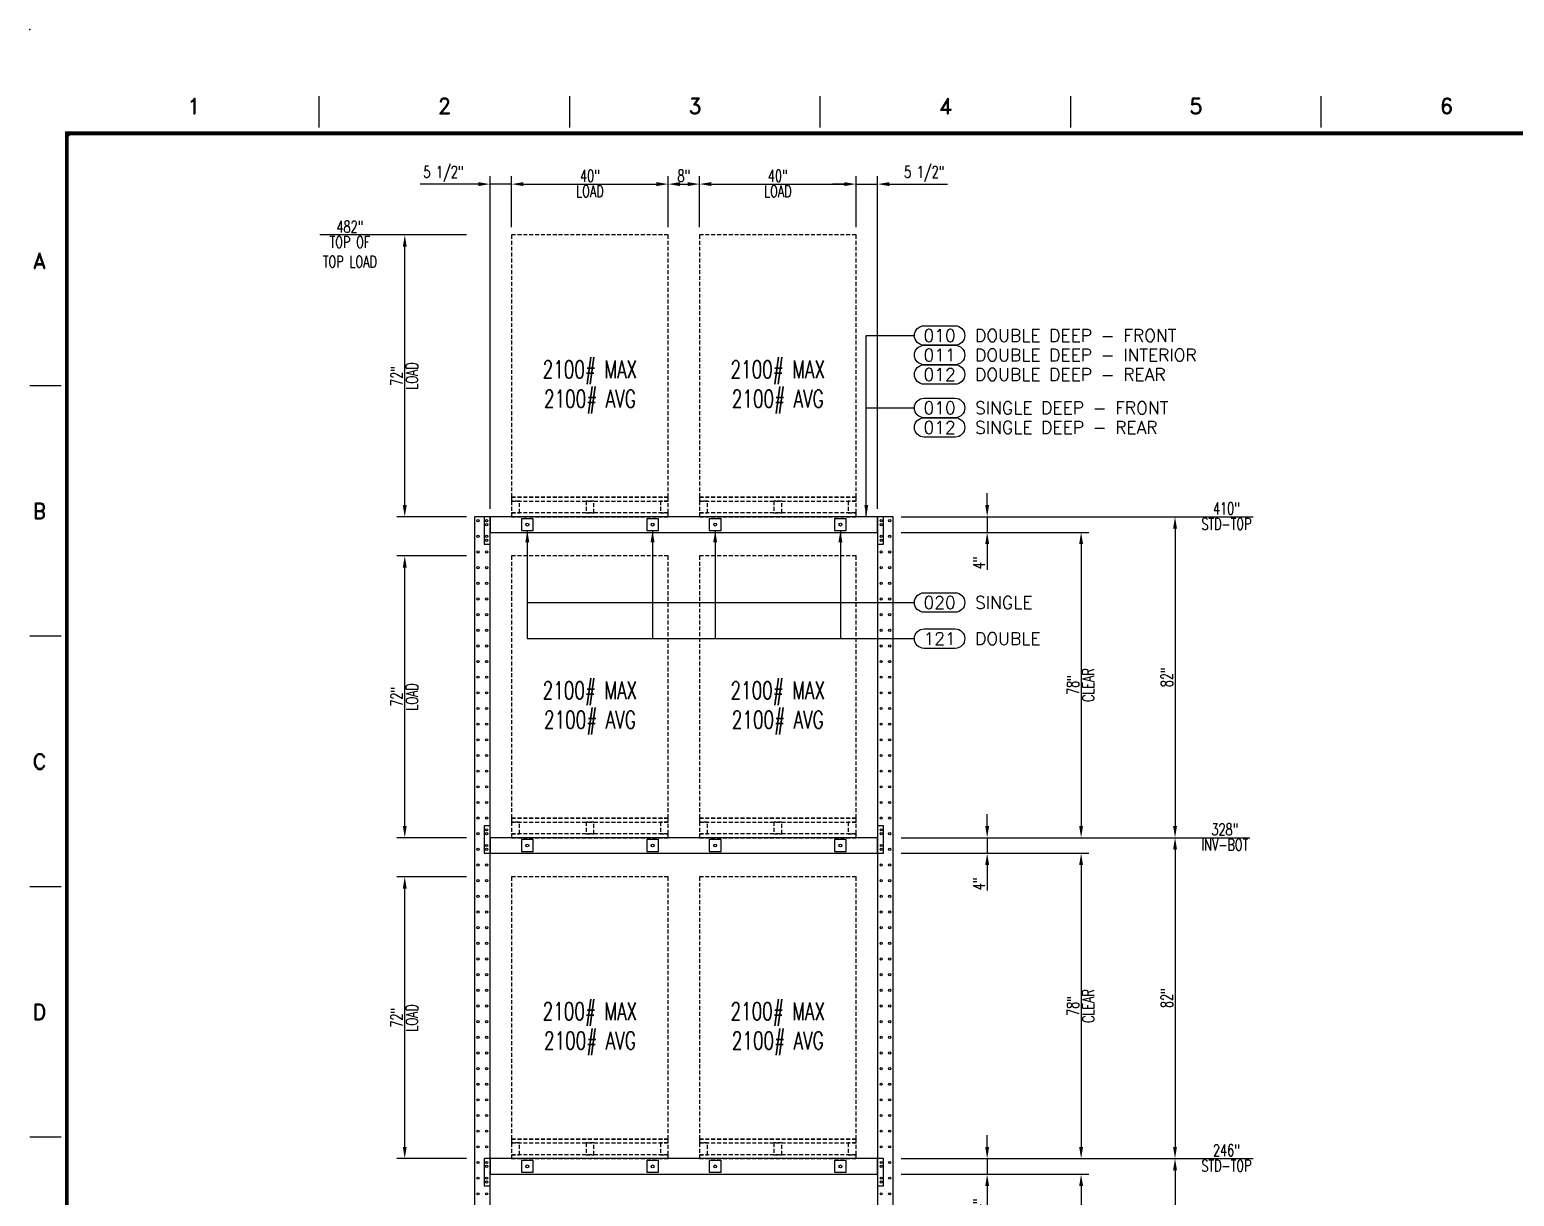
# Model space of a CAD drawing. Extents: x -74 to 970, y -160 to 534.
# Drawn here: x -73.6 to 305.7, y 236.4 to 534.5 of the extents above; entities that cross this region are included whole.
import ezdxf
from ezdxf.enums import TextEntityAlignment as Align

# ---------------------------------------------------------------- set-up
doc = ezdxf.new("R2010")
doc.units = 0
doc.header["$LTSCALE"] = 8
doc.header["$MEASUREMENT"] = 0
doc.linetypes.add('HIDDEN2', pattern=[0.1875, 0.125, -0.0625])
doc.layers.get('DEFPOINTS').update_dxf_attribs({"linetype": 'CONTINUOUS'})
for name, color, linetype in [('BORD', 15, 'CONTINUOUS'), ('FDIM', 2, 'CONTINUOUS'), ('RACKDIM', 7, 'CONTINUOUS'), ('RACKLOAD', 254, 'HIDDEN2'), ('RACKPALLET', 254, 'HIDDEN2'), ('RACKSHELF', 20, 'CONTINUOUS'), ('RACKUPRIGHT', 180, 'CONTINUOUS'), ('TEXTL', 3, 'CONTINUOUS')]:
    doc.layers.add(name, color=color, linetype=linetype)
doc.styles.add('2thirds', font='romans.shx', dxfattribs={"width": 0.7})
doc.styles.add('DCMARCH', font='stylu.ttf', dxfattribs={"width": 0.75, "oblique": 15})
doc.styles.add('ROMAND', font='ROMAND')
doc.styles.add('SIMPLEX', font='SIMPLEX')
doc.dimstyles.new('2tfrac16', dxfattribs={"dimscale": 32, "dimtxt": 0.0938, "dimasz": 0.0938, "dimexe": 0.0625, "dimexo": 0.0625, "dimgap": 0.01, "dimtad": 1, "dimdec": 4, "dimzin": 1, "dimdsep": 46, "dimlunit": 5, "dimtxsty": '2thirds', "dimcen": 0.09, "dimclrd": 256, "dimclre": 256, "dimclrt": 256, "dimadec": 0, "dimazin": 0, "dimtfac": 0.75, "dimtdec": 4, "dimtmove": 0, "dimatfit": 0, "dimfxl": 1, "dimfrac": 2, "dimtolj": 1, "dimtzin": 0, "dimarcsym": 0})
doc.dimstyles.new('2tfrac32', dxfattribs={"dimscale": 32, "dimtxt": 0.0938, "dimasz": 0.0938, "dimexe": 0.0625, "dimexo": 0.0625, "dimgap": 0.01, "dimtad": 1, "dimdec": 5, "dimzin": 1, "dimdsep": 46, "dimlunit": 5, "dimtxsty": '2thirds', "dimcen": 0.09, "dimclrd": 256, "dimclre": 256, "dimclrt": 256, "dimadec": 0, "dimazin": 0, "dimtfac": 0.75, "dimtdec": 4, "dimtmove": 0, "dimatfit": 0, "dimfxl": 1, "dimfrac": 2, "dimtolj": 1, "dimtzin": 0, "dimarcsym": 0})

# ---------------------------------------------------------------- blocks, each defined once
blk = doc.blocks.new('*D18')
at = {"layer": 'DEFPOINTS', "color": 0}
for p in [(147.01, 246), (147.01, 242), (171.01, 242)]:
    blk.add_point(p, dxfattribs=at)
at = {"layer": 'RACKDIM', "lineweight": -2}
for p, q in [((171.01, 249), (171.01, 252)), ((149.01, 246), (173.01, 246)), ((171.01, 246), (171.01, 242)), ((149.01, 242), (173.01, 242)), ((171.01, 239), (171.01, 232.46))]:
    blk.add_line(p, q, dxfattribs=at)
at = {"layer": 'RACKDIM'}
for points in [[(170.51, 249), (171.51, 249), (171.01, 246)], [(170.51, 239), (171.51, 239), (171.01, 242)]]:
    blk.add_solid(points, dxfattribs=at)
at = {"layer": 'RACKDIM', "insert": (168.91, 234.23), "char_height": 3.002, "attachment_point": 5, "rotation": 89.9998, "style": '2thirds'}
blk.add_mtext('\\A1;4"', dxfattribs=at)
blk = doc.blocks.new('*D19')
at = {"layer": 'DEFPOINTS', "color": 0}
for p in [(147.01, 242), (147.01, 164), (195.01, 164)]:
    blk.add_point(p, dxfattribs=at)
at = {"layer": 'RACKDIM', "lineweight": -2}
for p, q in [((149.01, 242), (197.01, 242)), ((195.01, 239), (195.01, 167)), ((149.01, 164), (197.01, 164))]:
    blk.add_line(p, q, dxfattribs=at)
at = {"layer": 'RACKDIM'}
for points in [[(194.51, 239), (195.51, 239), (195.01, 242)], [(194.51, 167), (195.51, 167), (195.01, 164)]]:
    blk.add_solid(points, dxfattribs=at)
at = {"layer": 'RACKDIM', "char_height": 3.002, "attachment_point": 5, "rotation": 89.9998, "style": '2thirds'}
for s, insert in [('\\A1;78"', (192.91, 203)), ('\\A1;CLEAR', (196.83, 203))]:
    blk.add_mtext(s, dxfattribs=dict(at, insert=insert))
blk = doc.blocks.new('*D20')
at = {"layer": 'DEFPOINTS', "color": 0}
for p in [(147.01, 246), (147.01, 164), (219.01, 164)]:
    blk.add_point(p, dxfattribs=at)
at = {"layer": 'RACKDIM', "lineweight": -2}
for p, q in [((149.01, 246), (221.01, 246)), ((219.01, 243), (219.01, 167)), ((149.01, 164), (221.01, 164))]:
    blk.add_line(p, q, dxfattribs=at)
at = {"layer": 'RACKDIM'}
for points in [[(218.51, 243), (219.51, 243), (219.01, 246)], [(218.51, 167), (219.51, 167), (219.01, 164)]]:
    blk.add_solid(points, dxfattribs=at)
at = {"layer": 'RACKDIM', "insert": (216.91, 205), "char_height": 3.002, "attachment_point": 5, "rotation": 89.9998, "style": '2thirds'}
blk.add_mtext('\\A1;82"', dxfattribs=at)
blk = doc.blocks.new('*D21')
at = {"layer": 'DEFPOINTS', "color": 0}
for p in [(147.01, 246), (225.01, 246), (44.01, 0)]:
    blk.add_point(p, dxfattribs=at)
at = {"layer": 'RACKDIM', "lineweight": -2}
blk.add_line((149.01, 246), (238.94, 246), dxfattribs=at)
at = {"layer": 'RACKDIM', "attachment_point": 5, "style": '2thirds'}
for s, insert, char_height in [('\\A1;246"', (232.14, 248.11), 3.002), ('\\A1;STD-TOP', (232.14, 244.18), 3.0016)]:
    blk.add_mtext(s, dxfattribs=dict(at, insert=insert, char_height=char_height))
blk = doc.blocks.new('*D22')
at = {"layer": 'DEFPOINTS', "color": 0}
for p in [(22.2, 318), (40.01, 318), (40.01, 246)]:
    blk.add_point(p, dxfattribs=at)
at = {"layer": 'RACKDIM', "lineweight": -2}
for p, q in [((38.01, 318), (20.2, 318)), ((22.2, 249), (22.2, 315)), ((38.01, 246), (20.2, 246))]:
    blk.add_line(p, q, dxfattribs=at)
at = {"layer": 'RACKDIM'}
for points in [[(21.7, 315), (22.7, 315), (22.2, 318)], [(21.7, 249), (22.7, 249), (22.2, 246)]]:
    blk.add_solid(points, dxfattribs=at)
at = {"layer": 'RACKDIM', "char_height": 3.002, "attachment_point": 5, "rotation": 89.9998, "style": '2thirds'}
for s, insert in [('\\A1;LOAD', (24.02, 282)), ('\\A1;72"', (20.1, 282))]:
    blk.add_mtext(s, dxfattribs=dict(at, insert=insert))
blk = doc.blocks.new('*D23')
at = {"layer": 'DEFPOINTS', "color": 0}
for p in [(147.01, 328), (147.01, 324), (171.01, 324)]:
    blk.add_point(p, dxfattribs=at)
at = {"layer": 'RACKDIM', "lineweight": -2}
for p, q in [((171.01, 331), (171.01, 334)), ((149.01, 328), (173.01, 328)), ((171.01, 328), (171.01, 324)), ((149.01, 324), (173.01, 324)), ((171.01, 321), (171.01, 314.46))]:
    blk.add_line(p, q, dxfattribs=at)
at = {"layer": 'RACKDIM'}
for points in [[(170.51, 331), (171.51, 331), (171.01, 328)], [(170.51, 321), (171.51, 321), (171.01, 324)]]:
    blk.add_solid(points, dxfattribs=at)
at = {"layer": 'RACKDIM', "insert": (168.91, 316.23), "char_height": 3.002, "attachment_point": 5, "rotation": 89.9998, "style": '2thirds'}
blk.add_mtext('\\A1;4"', dxfattribs=at)
blk = doc.blocks.new('*D24')
at = {"layer": 'DEFPOINTS', "color": 0}
for p in [(147.01, 324), (147.01, 246), (195.01, 246)]:
    blk.add_point(p, dxfattribs=at)
at = {"layer": 'RACKDIM', "lineweight": -2}
for p, q in [((149.01, 324), (197.01, 324)), ((195.01, 321), (195.01, 249)), ((149.01, 246), (197.01, 246))]:
    blk.add_line(p, q, dxfattribs=at)
at = {"layer": 'RACKDIM'}
for points in [[(194.51, 321), (195.51, 321), (195.01, 324)], [(194.51, 249), (195.51, 249), (195.01, 246)]]:
    blk.add_solid(points, dxfattribs=at)
at = {"layer": 'RACKDIM', "char_height": 3.002, "attachment_point": 5, "rotation": 89.9998, "style": '2thirds'}
for s, insert in [('\\A1;CLEAR', (196.83, 285)), ('\\A1;78"', (192.91, 285))]:
    blk.add_mtext(s, dxfattribs=dict(at, insert=insert))
blk = doc.blocks.new('*D25')
at = {"layer": 'DEFPOINTS', "color": 0}
for p in [(147.01, 328), (147.01, 246), (219.01, 246)]:
    blk.add_point(p, dxfattribs=at)
at = {"layer": 'RACKDIM', "lineweight": -2}
for p, q in [((149.01, 328), (221.01, 328)), ((219.01, 325), (219.01, 249)), ((149.01, 246), (221.01, 246))]:
    blk.add_line(p, q, dxfattribs=at)
at = {"layer": 'RACKDIM'}
for points in [[(218.51, 325), (219.51, 325), (219.01, 328)], [(218.51, 249), (219.51, 249), (219.01, 246)]]:
    blk.add_solid(points, dxfattribs=at)
at = {"layer": 'RACKDIM', "insert": (216.91, 287), "char_height": 3.002, "attachment_point": 5, "rotation": 89.9998, "style": '2thirds'}
blk.add_mtext('\\A1;82"', dxfattribs=at)
blk = doc.blocks.new('*D26')
at = {"layer": 'DEFPOINTS', "color": 0}
for p in [(147.01, 328), (225.01, 328), (44.01, 0)]:
    blk.add_point(p, dxfattribs=at)
at = {"layer": 'RACKDIM', "lineweight": -2}
blk.add_line((149.01, 328), (238.14, 328), dxfattribs=at)
at = {"layer": 'RACKDIM', "attachment_point": 5, "style": '2thirds'}
for s, insert, char_height in [('\\A1;328"', (231.74, 330.11), 3.002), ('\\A1;INV-BOT', (231.74, 326.18), 3.0016)]:
    blk.add_mtext(s, dxfattribs=dict(at, insert=insert, char_height=char_height))
blk = doc.blocks.new('*D27')
at = {"layer": 'DEFPOINTS', "color": 0}
for p in [(22.2, 400), (40.01, 400), (40.01, 328)]:
    blk.add_point(p, dxfattribs=at)
at = {"layer": 'RACKDIM', "lineweight": -2}
for p, q in [((38.01, 400), (20.2, 400)), ((22.2, 331), (22.2, 397)), ((38.01, 328), (20.2, 328))]:
    blk.add_line(p, q, dxfattribs=at)
at = {"layer": 'RACKDIM'}
for points in [[(21.7, 397), (22.7, 397), (22.2, 400)], [(21.7, 331), (22.7, 331), (22.2, 328)]]:
    blk.add_solid(points, dxfattribs=at)
at = {"layer": 'RACKDIM', "char_height": 3.002, "attachment_point": 5, "rotation": 89.9998, "style": '2thirds'}
for s, insert in [('\\A1;72"', (20.1, 364)), ('\\A1;LOAD', (24.02, 364))]:
    blk.add_mtext(s, dxfattribs=dict(at, insert=insert))
blk = doc.blocks.new('*D28')
at = {"layer": 'DEFPOINTS', "color": 0}
for p in [(147.01, 410), (147.01, 406), (171.01, 406)]:
    blk.add_point(p, dxfattribs=at)
at = {"layer": 'RACKDIM', "lineweight": -2}
for p, q in [((171.01, 413), (171.01, 416)), ((149.01, 410), (173.01, 410)), ((171.01, 410), (171.01, 406)), ((149.01, 406), (173.01, 406)), ((171.01, 403), (171.01, 396.46))]:
    blk.add_line(p, q, dxfattribs=at)
at = {"layer": 'RACKDIM'}
for points in [[(170.51, 413), (171.51, 413), (171.01, 410)], [(170.51, 403), (171.51, 403), (171.01, 406)]]:
    blk.add_solid(points, dxfattribs=at)
at = {"layer": 'RACKDIM', "insert": (168.91, 398.23), "char_height": 3.002, "attachment_point": 5, "rotation": 89.9998, "style": '2thirds'}
blk.add_mtext('\\A1;4"', dxfattribs=at)
blk = doc.blocks.new('*D29')
at = {"layer": 'DEFPOINTS', "color": 0}
for p in [(147.01, 406), (147.01, 328), (195.01, 328)]:
    blk.add_point(p, dxfattribs=at)
at = {"layer": 'RACKDIM', "lineweight": -2}
for p, q in [((149.01, 406), (197.01, 406)), ((195.01, 403), (195.01, 331)), ((149.01, 328), (197.01, 328))]:
    blk.add_line(p, q, dxfattribs=at)
at = {"layer": 'RACKDIM'}
for points in [[(194.51, 403), (195.51, 403), (195.01, 406)], [(194.51, 331), (195.51, 331), (195.01, 328)]]:
    blk.add_solid(points, dxfattribs=at)
at = {"layer": 'RACKDIM', "char_height": 3.002, "attachment_point": 5, "rotation": 89.9998, "style": '2thirds'}
for s, insert in [('\\A1;78"', (192.91, 367)), ('\\A1;CLEAR', (196.83, 367))]:
    blk.add_mtext(s, dxfattribs=dict(at, insert=insert))
blk = doc.blocks.new('*D30')
at = {"layer": 'DEFPOINTS', "color": 0}
for p in [(147.01, 410), (147.01, 328), (219.01, 328)]:
    blk.add_point(p, dxfattribs=at)
at = {"layer": 'RACKDIM', "lineweight": -2}
for p, q in [((149.01, 410), (221.01, 410)), ((219.01, 407), (219.01, 331)), ((149.01, 328), (221.01, 328))]:
    blk.add_line(p, q, dxfattribs=at)
at = {"layer": 'RACKDIM'}
for points in [[(218.51, 407), (219.51, 407), (219.01, 410)], [(218.51, 331), (219.51, 331), (219.01, 328)]]:
    blk.add_solid(points, dxfattribs=at)
at = {"layer": 'RACKDIM', "insert": (216.91, 369), "char_height": 3.002, "attachment_point": 5, "rotation": 89.9998, "style": '2thirds'}
blk.add_mtext('\\A1;82"', dxfattribs=at)
blk = doc.blocks.new('*D31')
at = {"layer": 'DEFPOINTS', "color": 0}
for p in [(147.01, 410), (225.01, 410), (44.01, 0)]:
    blk.add_point(p, dxfattribs=at)
at = {"layer": 'RACKDIM', "lineweight": -2}
blk.add_line((149.01, 410), (238.94, 410), dxfattribs=at)
at = {"layer": 'RACKDIM', "attachment_point": 5, "style": '2thirds'}
for s, insert, char_height in [('\\A1;410"', (232.14, 412.11), 3.002), ('\\A1;STD-TOP', (232.14, 408.18), 3.0016)]:
    blk.add_mtext(s, dxfattribs=dict(at, insert=insert, char_height=char_height))
blk = doc.blocks.new('*D32')
at = {"layer": 'DEFPOINTS', "color": 0}
for p in [(22.2, 482), (40.01, 482), (40.01, 410)]:
    blk.add_point(p, dxfattribs=at)
at = {"layer": 'RACKDIM', "lineweight": -2}
for p, q in [((38.01, 482), (20.2, 482)), ((22.2, 413), (22.2, 479)), ((38.01, 410), (20.2, 410))]:
    blk.add_line(p, q, dxfattribs=at)
at = {"layer": 'RACKDIM'}
for points in [[(21.7, 479), (22.7, 479), (22.2, 482)], [(21.7, 413), (22.7, 413), (22.2, 410)]]:
    blk.add_solid(points, dxfattribs=at)
at = {"layer": 'RACKDIM', "char_height": 3.002, "attachment_point": 5, "rotation": 89.9998, "style": '2thirds'}
for s, insert in [('\\A1;72"', (20.1, 446)), ('\\A1;LOAD', (24.02, 446))]:
    blk.add_mtext(s, dxfattribs=dict(at, insert=insert))
blk = doc.blocks.new('*D33')
at = {"layer": 'DEFPOINTS', "color": 0}
for p in [(44.01, 495), (49.51, 482), (44.01, 410)]:
    blk.add_point(p, dxfattribs=at)
at = {"layer": 'RACKDIM', "lineweight": -2}
for p, q in [((44.01, 412), (44.01, 497)), ((49.51, 484), (49.51, 497)), ((41.01, 495), (26.16, 495)), ((49.51, 495), (44.01, 495)), ((52.51, 495), (55.52, 495))]:
    blk.add_line(p, q, dxfattribs=at)
at = {"layer": 'RACKDIM'}
for points in [[(41.01, 495.5), (41.01, 494.5), (44.01, 495)], [(52.51, 495.5), (52.51, 494.5), (49.51, 495)]]:
    blk.add_solid(points, dxfattribs=at)
at = {"layer": 'RACKDIM', "insert": (32.09, 497.61), "char_height": 3.002, "attachment_point": 5, "style": '2thirds'}
blk.add_mtext('\\A1;5 1/2"', dxfattribs=at)
blk = doc.blocks.new('*D34')
at = {"layer": 'DEFPOINTS', "color": 0}
for p in [(89.51, 495), (49.51, 482), (89.51, 482)]:
    blk.add_point(p, dxfattribs=at)
at = {"layer": 'RACKDIM', "lineweight": -2}
for p, q in [((49.51, 484), (49.51, 497)), ((89.51, 484), (89.51, 497)), ((52.51, 495), (86.51, 495))]:
    blk.add_line(p, q, dxfattribs=at)
at = {"layer": 'RACKDIM'}
for points in [[(52.51, 495.5), (52.51, 494.5), (49.51, 495)], [(86.51, 495.5), (86.51, 494.5), (89.51, 495)]]:
    blk.add_solid(points, dxfattribs=at)
at = {"layer": 'RACKDIM', "char_height": 3.002, "attachment_point": 5, "style": '2thirds'}
for s, insert in [('\\A1;40"', (69.51, 497.11)), ('\\A1;LOAD', (69.51, 493.18))]:
    blk.add_mtext(s, dxfattribs=dict(at, insert=insert))
blk = doc.blocks.new('*D35')
at = {"layer": 'DEFPOINTS', "color": 0}
for p in [(97.51, 495), (89.51, 482), (97.51, 482)]:
    blk.add_point(p, dxfattribs=at)
at = {"layer": 'RACKDIM', "lineweight": -2}
for p, q in [((89.51, 484), (89.51, 497)), ((97.51, 484), (97.51, 497)), ((92.51, 495), (94.51, 495))]:
    blk.add_line(p, q, dxfattribs=at)
at = {"layer": 'RACKDIM'}
for points in [[(92.51, 495.5), (92.51, 494.5), (89.51, 495)], [(94.51, 495.5), (94.51, 494.5), (97.51, 495)]]:
    blk.add_solid(points, dxfattribs=at)
at = {"layer": 'RACKDIM', "insert": (93.51, 497.11), "char_height": 3.002, "attachment_point": 5, "style": '2thirds'}
blk.add_mtext('\\A1;8"', dxfattribs=at)
blk = doc.blocks.new('*D36')
at = {"layer": 'DEFPOINTS', "color": 0}
for p in [(137.51, 495), (97.51, 482), (137.51, 482)]:
    blk.add_point(p, dxfattribs=at)
at = {"layer": 'RACKDIM', "lineweight": -2}
for p, q in [((97.51, 484), (97.51, 497)), ((137.51, 484), (137.51, 497)), ((100.51, 495), (134.51, 495))]:
    blk.add_line(p, q, dxfattribs=at)
at = {"layer": 'RACKDIM'}
for points in [[(100.51, 495.5), (100.51, 494.5), (97.51, 495)], [(134.51, 495.5), (134.51, 494.5), (137.51, 495)]]:
    blk.add_solid(points, dxfattribs=at)
at = {"layer": 'RACKDIM', "char_height": 3.002, "attachment_point": 5, "style": '2thirds'}
for s, insert in [('\\A1;40"', (117.51, 497.11)), ('\\A1;LOAD', (117.51, 493.18))]:
    blk.add_mtext(s, dxfattribs=dict(at, insert=insert))
blk = doc.blocks.new('*D37')
at = {"layer": 'DEFPOINTS', "color": 0}
for p in [(143.01, 495), (137.51, 482), (143.01, 410)]:
    blk.add_point(p, dxfattribs=at)
at = {"layer": 'RACKDIM', "lineweight": -2}
for p, q in [((137.51, 484), (137.51, 497)), ((143.01, 412), (143.01, 497)), ((134.51, 495), (131.51, 495)), ((137.51, 495), (143.01, 495)), ((146.01, 495), (160.86, 495))]:
    blk.add_line(p, q, dxfattribs=at)
at = {"layer": 'RACKDIM'}
for points in [[(134.51, 495.5), (134.51, 494.5), (137.51, 495)], [(146.01, 495.5), (146.01, 494.5), (143.01, 495)]]:
    blk.add_solid(points, dxfattribs=at)
at = {"layer": 'RACKDIM', "insert": (154.94, 497.61), "char_height": 3.002, "attachment_point": 5, "style": '2thirds'}
blk.add_mtext('\\A1;5 1/2"', dxfattribs=at)
blk = doc.blocks.new('*D38')
at = {"layer": 'DEFPOINTS', "color": 0}
for p in [(16.2, 482), (40.01, 482), (44.01, 0)]:
    blk.add_point(p, dxfattribs=at)
at = {"layer": 'RACKDIM', "lineweight": -2}
blk.add_line((38.01, 482), (0.47, 482), dxfattribs=at)
at = {"layer": 'RACKDIM', "char_height": 3.002, "attachment_point": 5, "style": '2thirds'}
for s, insert in [('\\A1;482"', (8.18, 484.11)), ('\\A1;TOP OF\\PTOP LOAD', (8.18, 477.68))]:
    blk.add_mtext(s, dxfattribs=dict(at, insert=insert))
blk = doc.blocks.new('sbord_d')
at = {"layer": 'BORD'}
for p, q in [((2, 20.062), (2, 20.312)), ((4, 20.062), (4, 20.312)), ((6, 20.062), (6, 20.312)), ((8, 20.062), (8, 20.312)), ((10, 20.062), (10, 20.312)), ((-0.062, 18), (-0.312, 18)), ((-0.062, 16), (-0.312, 16)), ((-0.062, 14), (-0.312, 14)), ((-0.062, 12), (-0.312, 12))]:
    blk.add_line(p, q, dxfattribs=at)
at = {"layer": 'BORD', "const_width": 0.0313}
blk.add_lwpolyline([(-0.016, -0.016), (32.016, -0.016), (32.016, 20.016), (-0.016, 20.016)], close=True, dxfattribs=at)
at = {"layer": 'TEXTL'}
for p in [(-0.312, 20.844), (0, 20)]:
    blk.add_point(p, dxfattribs=at)
at = {"layer": 'BORD', "style": 'ROMAND'}
for s, p in [('1', (1, 20.234)), ('2', (3, 20.234)), ('3', (5, 20.234)), ('4', (7, 20.234)), ('5', (9, 20.234)), ('6', (11, 20.234)), ('A', (-0.234, 19)), ('B', (-0.234, 17)), ('C', (-0.234, 15)), ('D', (-0.234, 13))]:
    blk.add_text(s, height=0.125, dxfattribs=at).set_placement(p, align=Align.MIDDLE)
at = {"layer": 'TEXTL', "flags": 8}
for tag, height, style, p in [('TITLE1', 0.156, 'SIMPLEX', (30.266, 2.776)), ('TITLE2', 0.156, 'SIMPLEX', (30.266, 2.443)), ('CHK', 0.0938, 'SIMPLEX', (29.828, 0.883)), ('APP', 0.0938, 'SIMPLEX', (30.703, 0.883)), ('JOB#', 0.125, 'ROMAND', (30.12, 0.133)), ('SHT', 0.125, 'ROMAND', (31.193, 0.133)), ('REV', 0.125, 'ROMAND', (31.789, 0.133))]:
    blk.add_attdef(tag, text='', height=height, dxfattribs=dict(at, style=style)).set_placement(p, align=Align.MIDDLE)
at = {"layer": 'TEXTL', "style": 'SIMPLEX', "flags": 8}
for tag, height, p in [('CUSTOMER', 0.156, (30.266, 1.697)), ('LOCATION', 0.125, (30.266, 1.364)), ('REVC', 0.0781, (20.259, 0.945)), ('CCHK', 0.0781, (27.255, 0.943)), ('REVB', 0.0781, (20.259, 0.695)), ('BCHK', 0.0781, (27.255, 0.683)), ('REVA', 0.0781, (20.259, 0.445)), ('ACHK', 0.0781, (27.255, 0.443))]:
    blk.add_attdef(tag, text='', height=height, dxfattribs=at).set_placement(p, align=Align.CENTER)
at = {"layer": 'TEXTL', "flags": 8}
for tag, p, height, style in [('REVCDESC', (20.625, 0.943), 0.0781, 'SIMPLEX'), ('REVBDESC', (20.625, 0.683), 0.0781, 'SIMPLEX'), ('REVADESC', (20.625, 0.443), 0.0781, 'SIMPLEX'), ('DWG#', (30.055, -0.566), 0.0938, 'ROMAND')]:
    blk.add_attdef(tag, p, '', height=height, dxfattribs=dict(at, style=style))
at = {"layer": 'TEXTL', "style": 'DCMARCH', "oblique": 15, "width": 0.75, "flags": 8}
for tag, p in [('CBY', (26.755, 0.943)), ('BBY', (26.755, 0.683)), ('ABY', (26.755, 0.443))]:
    blk.add_attdef(tag, text='', height=0.0781, dxfattribs=at).set_placement(p, align=Align.CENTER)
at = {"layer": 'TEXTL', "style": 'SIMPLEX', "flags": 8}
for tag, height, width, p, p2 in [('CAPP', 0.0781, 1.292308, (27.588, 0.944), (27.963, 0.944)), ('CDT', 0.0781, 1.866, (28.071, 0.943), (28.46, 0.943)), ('SCALE', 0.0938, 1.702732, (31.234, 0.837), (31.941, 0.837)), ('BAPP', 0.0781, 1.292308, (27.588, 0.683), (27.963, 0.683)), ('BDT', 0.0781, 1.866, (28.071, 0.683), (28.46, 0.683)), ('AAPP', 0.0781, 1.275949, (27.588, 0.443), (27.963, 0.443)), ('ADT', 0.0781, 1.833263, (28.071, 0.443), (28.46, 0.443)), ('DATE', 0.0938, 2.134634, (28.609, 0.462), (29.315, 0.462)), ('CHKDT', 0.0938, 1.555556, (29.484, 0.462), (30.172, 0.462)), ('APPDT', 0.0938, 1.555556, (30.359, 0.462), (31.047, 0.462)), ('PLOT#', 0.0938, 8.555556, (31.234, 0.462), (31.922, 0.462))]:
    blk.add_attdef(tag, text='', height=height, dxfattribs=dict(at, width=width)).set_placement(p, p2, align=Align.FIT)
at = {"layer": 'TEXTL', "style": 'DCMARCH', "oblique": 15, "width": 0.75, "flags": 8}
blk.add_attdef('DRBY', (28.593, 0.821), '', height=0.125, dxfattribs=at)

msp = doc.modelspace()

# ---------------------------------------------------------------- linework, layer by layer
at = {"layer": 'FDIM'}
for points in [[(154.92149, 453.82278, -1), (154.92149, 458.80638), (162.79848, 458.80638, -1), (162.79848, 453.82278)], [(154.92149, 448.83918, -1), (154.92149, 453.82278), (162.79848, 453.82278, -1), (162.79848, 448.83918)], [(154.92149, 443.85559, -1), (154.92149, 448.83918), (162.79848, 448.83918, -1), (162.79848, 443.85559)], [(154.92149, 435.3199, -1), (154.92149, 440.3035), (162.79848, 440.3035, -1), (162.79848, 435.3199)], [(154.92149, 430.3363, -1), (154.92149, 435.3199), (162.79848, 435.3199, -1), (162.79848, 430.3363)], [(154.92149, 385.58671, -1), (154.92149, 390.57031), (162.79848, 390.57031, -1), (162.79848, 385.58671)], [(154.92149, 376.36926, -1), (154.92149, 381.35286), (162.79848, 381.35286, -1), (162.79848, 376.36926)]]:
    msp.add_lwpolyline(points, format="xyb", close=True, dxfattribs=at)
at = {"layer": 'RACKLOAD'}
for points in [[(49.5127, 415), (89.5127, 415), (89.5127, 482), (49.5127, 482), (49.5127, 415)], [(97.5127, 415), (137.5127, 415), (137.5127, 482), (97.5127, 482), (97.5127, 415)], [(49.5127, 333), (89.5127, 333), (89.5127, 400), (49.5127, 400), (49.5127, 333)], [(97.5127, 333), (137.5127, 333), (137.5127, 400), (97.5127, 400), (97.5127, 333)], [(49.5127, 251), (89.5127, 251), (89.5127, 318), (49.5127, 318), (49.5127, 251)], [(97.5127, 251), (137.5127, 251), (137.5127, 318), (97.5127, 318), (97.5127, 251)]]:
    msp.add_lwpolyline(points, dxfattribs=at)
at = {"layer": 'RACKPALLET'}
for points in [[(49.5127, 414), (89.5127, 414), (89.5127, 415), (49.5127, 415), (49.5127, 414)], [(49.5127, 411), (51.5127, 411), (51.5127, 414), (49.5127, 414), (49.5127, 411)], [(68.5127, 411), (70.5127, 411), (70.5127, 414), (68.5127, 414), (68.5127, 411)], [(87.5127, 411), (89.5127, 411), (89.5127, 414), (87.5127, 414), (87.5127, 411)], [(97.5127, 414), (137.5127, 414), (137.5127, 415), (97.5127, 415), (97.5127, 414)], [(97.5127, 411), (99.5127, 411), (99.5127, 414), (97.5127, 414), (97.5127, 411)], [(116.5127, 411), (118.5127, 411), (118.5127, 414), (116.5127, 414), (116.5127, 411)], [(135.5127, 411), (137.5127, 411), (137.5127, 414), (135.5127, 414), (135.5127, 411)], [(49.5127, 410), (89.5127, 410), (89.5127, 411), (49.5127, 411), (49.5127, 410)], [(97.5127, 410), (137.5127, 410), (137.5127, 411), (97.5127, 411), (97.5127, 410)], [(49.5127, 332), (89.5127, 332), (89.5127, 333), (49.5127, 333), (49.5127, 332)], [(49.5127, 329), (51.5127, 329), (51.5127, 332), (49.5127, 332), (49.5127, 329)], [(68.5127, 329), (70.5127, 329), (70.5127, 332), (68.5127, 332), (68.5127, 329)], [(87.5127, 329), (89.5127, 329), (89.5127, 332), (87.5127, 332), (87.5127, 329)], [(97.5127, 332), (137.5127, 332), (137.5127, 333), (97.5127, 333), (97.5127, 332)], [(97.5127, 329), (99.5127, 329), (99.5127, 332), (97.5127, 332), (97.5127, 329)], [(116.5127, 329), (118.5127, 329), (118.5127, 332), (116.5127, 332), (116.5127, 329)], [(135.5127, 329), (137.5127, 329), (137.5127, 332), (135.5127, 332), (135.5127, 329)], [(49.5127, 328), (89.5127, 328), (89.5127, 329), (49.5127, 329), (49.5127, 328)], [(97.5127, 328), (137.5127, 328), (137.5127, 329), (97.5127, 329), (97.5127, 328)], [(49.5127, 250), (89.5127, 250), (89.5127, 251), (49.5127, 251), (49.5127, 250)], [(97.5127, 250), (137.5127, 250), (137.5127, 251), (97.5127, 251), (97.5127, 250)], [(49.5127, 247), (51.5127, 247), (51.5127, 250), (49.5127, 250), (49.5127, 247)], [(49.5127, 246), (89.5127, 246), (89.5127, 247), (49.5127, 247), (49.5127, 246)], [(68.5127, 247), (70.5127, 247), (70.5127, 250), (68.5127, 250), (68.5127, 247)], [(87.5127, 247), (89.5127, 247), (89.5127, 250), (87.5127, 250), (87.5127, 247)], [(97.5127, 247), (99.5127, 247), (99.5127, 250), (97.5127, 250), (97.5127, 247)], [(97.5127, 246), (137.5127, 246), (137.5127, 247), (97.5127, 247), (97.5127, 246)], [(116.5127, 247), (118.5127, 247), (118.5127, 250), (116.5127, 250), (116.5127, 247)], [(135.5127, 247), (137.5127, 247), (137.5127, 250), (135.5127, 250), (135.5127, 247)]]:
    msp.add_lwpolyline(points, dxfattribs=at)
at = {"layer": 'RACKSHELF'}
for points in [[(42.5127, 403), (44.0127, 403), (44.0127, 410), (42.5127, 410), (42.5127, 403)], [(44.0127, 406), (143.0127, 406), (143.0127, 410), (44.0127, 410), (44.0127, 406)], [(143.0127, 403), (144.5127, 403), (144.5127, 410), (143.0127, 410), (143.0127, 403)], [(52.0127, 406.5), (55.0127, 406.5), (55.0127, 409.5), (52.0127, 409.5), (52.0127, 406.5)], [(84.0127, 406.5), (87.0127, 406.5), (87.0127, 409.5), (84.0127, 409.5), (84.0127, 406.5)], [(100.0127, 406.5), (103.0127, 406.5), (103.0127, 409.5), (100.0127, 409.5), (100.0127, 406.5)], [(132.0127, 406.5), (135.0127, 406.5), (135.0127, 409.5), (132.0127, 409.5), (132.0127, 406.5)], [(42.5127, 324), (44.0127, 324), (44.0127, 331), (42.5127, 331), (42.5127, 324)], [(143.0127, 324), (144.5127, 324), (144.5127, 331), (143.0127, 331), (143.0127, 324)], [(44.0127, 324), (143.0127, 324), (143.0127, 328), (44.0127, 328), (44.0127, 324)], [(52.0127, 324.5), (55.0127, 324.5), (55.0127, 327.5), (52.0127, 327.5), (52.0127, 324.5)], [(84.0127, 324.5), (87.0127, 324.5), (87.0127, 327.5), (84.0127, 327.5), (84.0127, 324.5)], [(100.0127, 324.5), (103.0127, 324.5), (103.0127, 327.5), (100.0127, 327.5), (100.0127, 324.5)], [(132.0127, 324.5), (135.0127, 324.5), (135.0127, 327.5), (132.0127, 327.5), (132.0127, 324.5)], [(42.5127, 239), (44.0127, 239), (44.0127, 246), (42.5127, 246), (42.5127, 239)], [(44.0127, 242), (143.0127, 242), (143.0127, 246), (44.0127, 246), (44.0127, 242)], [(52.0127, 242.5), (55.0127, 242.5), (55.0127, 245.5), (52.0127, 245.5), (52.0127, 242.5)], [(84.0127, 242.5), (87.0127, 242.5), (87.0127, 245.5), (84.0127, 245.5), (84.0127, 242.5)], [(100.0127, 242.5), (103.0127, 242.5), (103.0127, 245.5), (100.0127, 245.5), (100.0127, 242.5)], [(132.0127, 242.5), (135.0127, 242.5), (135.0127, 245.5), (132.0127, 245.5), (132.0127, 242.5)], [(143.0127, 239), (144.5127, 239), (144.5127, 246), (143.0127, 246), (143.0127, 239)]]:
    msp.add_lwpolyline(points, dxfattribs=at)
for centre, radius in [((43.10645, 409), 0.28125), ((43.10645, 408), 0.28125), ((53.5127, 408), 0.375), ((85.5127, 408), 0.375), ((101.5127, 408), 0.375), ((133.5127, 408), 0.375), ((143.91895, 409), 0.28125), ((143.91895, 408), 0.28125), ((43.10645, 405), 0.28125), ((43.10645, 404), 0.28125), ((143.91895, 405), 0.28125), ((143.91895, 404), 0.28125), ((43.10645, 330), 0.28125), ((143.91895, 330), 0.28125), ((43.10645, 329), 0.28125), ((43.10645, 326), 0.28125), ((53.5127, 326), 0.375), ((85.5127, 326), 0.375), ((101.5127, 326), 0.375), ((133.5127, 326), 0.375), ((143.91895, 329), 0.28125), ((143.91895, 326), 0.28125), ((43.10645, 325), 0.28125), ((143.91895, 325), 0.28125), ((43.10645, 245), 0.28125), ((43.10645, 244), 0.28125), ((53.5127, 244), 0.375), ((85.5127, 244), 0.375), ((101.5127, 244), 0.375), ((133.5127, 244), 0.375), ((143.91895, 245), 0.28125), ((143.91895, 244), 0.28125), ((43.10645, 241), 0.28125), ((43.10645, 240), 0.28125), ((143.91895, 241), 0.28125), ((143.91895, 240), 0.28125)]:
    msp.add_circle(centre, radius, dxfattribs=at)
at = {"layer": 'RACKUPRIGHT'}
for points in [[(40.0127, 0.5), (44.0127, 0.5), (44.0127, 410), (40.0127, 410), (40.0127, 0.5)], [(143.0127, 0.5), (147.0127, 0.5), (147.0127, 410), (143.0127, 410), (143.0127, 0.5)]]:
    msp.add_lwpolyline(points, dxfattribs=at)
for centre in [(40.91895, 409), (43.10645, 409), (143.91895, 409), (146.10645, 409), (40.91895, 405), (43.10645, 405), (143.91895, 405), (146.10645, 405), (40.91895, 401), (43.10645, 401), (143.91895, 401), (146.10645, 401), (40.91895, 397), (43.10645, 397), (143.91895, 397), (146.10645, 397), (40.91895, 393), (43.10645, 393), (143.91895, 393), (146.10645, 393), (40.91895, 389), (43.10645, 389), (143.91895, 389), (146.10645, 389), (40.91895, 385), (43.10645, 385), (143.91895, 385), (146.10645, 385), (40.91895, 381), (43.10645, 381), (143.91895, 381), (146.10645, 381), (40.91895, 377), (43.10645, 377), (143.91895, 377), (146.10645, 377), (40.91895, 373), (43.10645, 373), (143.91895, 373), (146.10645, 373), (40.91895, 369), (43.10645, 369), (143.91895, 369), (146.10645, 369), (40.91895, 365), (43.10645, 365), (143.91895, 365), (146.10645, 365), (40.91895, 361), (43.10645, 361), (143.91895, 361), (146.10645, 361), (40.91895, 357), (43.10645, 357), (143.91895, 357), (146.10645, 357), (40.91895, 353), (43.10645, 353), (143.91895, 353), (146.10645, 353), (40.91895, 349), (43.10645, 349), (143.91895, 349), (146.10645, 349), (40.91895, 345), (43.10645, 345), (143.91895, 345), (146.10645, 345), (40.91895, 341), (43.10645, 341), (143.91895, 341), (146.10645, 341), (40.91895, 337), (43.10645, 337), (143.91895, 337), (146.10645, 337), (40.91895, 333), (43.10645, 333), (143.91895, 333), (146.10645, 333), (40.91895, 329), (43.10645, 329), (143.91895, 329), (146.10645, 329), (40.91895, 325), (43.10645, 325), (143.91895, 325), (146.10645, 325), (40.91895, 321), (43.10645, 321), (143.91895, 321), (146.10645, 321), (40.91895, 317), (43.10645, 317), (143.91895, 317), (146.10645, 317), (40.91895, 313), (43.10645, 313), (143.91895, 313), (146.10645, 313), (40.91895, 309), (43.10645, 309), (143.91895, 309), (146.10645, 309), (40.91895, 305), (43.10645, 305), (143.91895, 305), (146.10645, 305), (40.91895, 301), (43.10645, 301), (143.91895, 301), (146.10645, 301), (40.91895, 297), (43.10645, 297), (143.91895, 297), (146.10645, 297), (40.91895, 293), (43.10645, 293), (143.91895, 293), (146.10645, 293), (40.91895, 289), (43.10645, 289), (143.91895, 289), (146.10645, 289), (40.91895, 285), (43.10645, 285), (143.91895, 285), (146.10645, 285), (40.91895, 281), (43.10645, 281), (143.91895, 281), (146.10645, 281), (40.91895, 277), (43.10645, 277), (143.91895, 277), (146.10645, 277), (40.91895, 273), (43.10645, 273), (143.91895, 273), (146.10645, 273), (40.91895, 269), (43.10645, 269), (143.91895, 269), (146.10645, 269), (40.91895, 265), (43.10645, 265), (143.91895, 265), (146.10645, 265), (40.91895, 261), (43.10645, 261), (143.91895, 261), (146.10645, 261), (40.91895, 257), (43.10645, 257), (143.91895, 257), (146.10645, 257), (40.91895, 253), (43.10645, 253), (143.91895, 253), (146.10645, 253), (40.91895, 249), (43.10645, 249), (143.91895, 249), (146.10645, 249), (40.91895, 245), (43.10645, 245), (143.91895, 245), (146.10645, 245), (40.91895, 241), (43.10645, 241), (143.91895, 241), (146.10645, 241), (40.91895, 237), (43.10645, 237), (143.91895, 237), (146.10645, 237)]:
    msp.add_circle(centre, 0.28125, dxfattribs=at)

# ---------------------------------------------------------------- block references
at = {"layer": 'RACKLOAD', "xscale": 32, "yscale": 32, "zscale": 32}
msp.add_blockref('sbord_d', (-63.63321, -132.54267), dxfattribs=at)

# ---------------------------------------------------------------- texts
at = {"layer": 'FDIM', "style": 'SIMPLEX'}
for s, p in [('010', (158.85998, 456.31458)), ('011', (158.85998, 451.33098)), ('012', (158.85998, 446.34739)), ('010', (158.85998, 437.8117)), ('012', (158.85998, 432.8281)), ('020', (158.85998, 388.07851)), ('121', (158.85998, 378.86106))]:
    msp.add_text(s, height=3.2, dxfattribs=at).set_placement(p, align=Align.MIDDLE)
for s, p in [('DOUBLE DEEP - FRONT', (167.9241, 456.31458)), ('DOUBLE DEEP - INTERIOR', (167.9241, 451.33098)), ('DOUBLE DEEP - REAR', (167.9241, 446.34739)), ('SINGLE DEEP - FRONT', (167.9241, 437.8117)), ('SINGLE DEEP - REAR', (167.9241, 432.8281)), ('SINGLE', (167.9241, 388.07851)), ('DOUBLE', (167.9241, 378.86106))]:
    msp.add_text(s, height=3.2, dxfattribs=at).set_placement(p, align=Align.MIDDLE_LEFT)
at = {"layer": 'RACKLOAD', "char_height": 4.5, "width": 40, "attachment_point": 5, "style": '2thirds'}
for insert in [(69.5127, 443.14286), (117.5127, 443.14286), (69.5127, 361.14286), (117.5127, 361.14286), (69.5127, 279.14286), (117.5127, 279.14286)]:
    msp.add_mtext('2100# MAX 2100# AVG', dxfattribs=dict(at, insert=insert))

# ---------------------------------------------------------------- dimensions: what is measured, and where the dimension line sits
at = {"layer": 'RACKDIM'}
for base, p1, p2, picture, middle in [((44.0127, 494.99873), (49.5127, 482), (44.0127, 410), '*D33', (32.08651, 497.60566)), ((143.0127, 494.99873), (137.5127, 482), (143.0127, 410), '*D37', (154.93888, 497.60566)), ((97.5127, 494.99873), (89.5127, 482), (97.5127, 482), '*D35', (93.5127, 497.1054))]:
    dim = msp.add_linear_dim(base=base, p1=p1, p2=p2, dimstyle='2tfrac16', override={"dimpost": '"'}, dxfattribs=at)
    dim.commit()
    dim.dimension.update_dxf_attribs({"geometry": picture, "text_midpoint": middle})
for base, p1, p2, picture, middle in [((89.5127, 494.99873), (49.5127, 482), (89.5127, 482), '*D34', (69.5127, 494.99873)), ((137.5127, 494.99873), (97.5127, 482), (137.5127, 482), '*D36', (117.5127, 494.99873))]:
    dim = msp.add_linear_dim(base=base, p1=p1, p2=p2, text='<>\\XLOAD', dimstyle='2tfrac16', override={"dimpost": '"'}, dxfattribs=at)
    dim.commit()
    dim.dimension.update_dxf_attribs({"geometry": picture, "text_midpoint": middle})
for feature_location, offset, text, picture, middle in [((40.0127, 482), (-23.8106, 0), '<>\\XTOP OF\\PTOP LOAD', '*D38', (8.17799, 482)), ((147.0127, 410), (78, 0), '<>\\XSTD-TOP', '*D31', (232.13632, 410)), ((147.0127, 328), (78, 0), '<>\\XINV-BOT', '*D26', (231.73611, 328)), ((147.0127, 246), (78, 0), '<>\\XSTD-TOP', '*D21', (232.13632, 246))]:
    dim = msp.add_ordinate_dim(feature_location=feature_location, offset=offset, dtype=0, origin=(44.0127, 0), text=text, dimstyle='2tfrac16', override={"dimpost": '"'}, dxfattribs=at)
    dim.commit()
    dim.dimension.update_dxf_attribs({"geometry": picture, "text_midpoint": middle})
for base, p1, p2, text, picture, middle in [((22.20236, 482.00007), (40.0127, 410), (40.0127, 482), '<>\\XLOAD', '*D32', (22.20223, 446.00007)), ((195.01239, 327.99982), (147.0127, 406), (147.0127, 328), '<>\\XCLEAR', '*D29', (195.01254, 366.99982)), ((22.20236, 400.00007), (40.0127, 328), (40.0127, 400), '<>\\XLOAD', '*D27', (22.20223, 364.00007)), ((195.01239, 245.99982), (147.0127, 324), (147.0127, 246), '<>\\XCLEAR', '*D24', (195.01254, 284.99982)), ((22.20236, 318.00007), (40.0127, 246), (40.0127, 318), '<>\\XLOAD', '*D22', (22.20223, 282.00007)), ((195.01239, 163.99982), (147.0127, 242), (147.0127, 164), '<>\\XCLEAR', '*D19', (195.01254, 202.99982))]:
    dim = msp.add_linear_dim(base=base, p1=p1, p2=p2, angle=269.9997895, text=text, dimstyle='2tfrac16', override={"dimpost": '"'}, dxfattribs=at)
    dim.commit()
    dim.dimension.update_dxf_attribs({"geometry": picture, "text_midpoint": middle})
for base, p1, p2, picture, middle in [((171.01268, 405.99991), (147.0127, 410), (147.0127, 406), '*D28', (168.90599, 398.22595)), ((219.01239, 327.99974), (147.0127, 410), (147.0127, 328), '*D30', (216.90588, 368.99974)), ((171.01268, 323.99991), (147.0127, 328), (147.0127, 324), '*D23', (168.90599, 316.22595)), ((219.01239, 245.99974), (147.0127, 328), (147.0127, 246), '*D25', (216.90588, 286.99974)), ((171.01268, 241.99991), (147.0127, 246), (147.0127, 242), '*D18', (168.90599, 234.22595)), ((219.01239, 163.99974), (147.0127, 246), (147.0127, 164), '*D20', (216.90588, 204.99974))]:
    dim = msp.add_linear_dim(base=base, p1=p1, p2=p2, angle=269.9997895, dimstyle='2tfrac16', override={"dimpost": '"'}, dxfattribs=at)
    dim.commit()
    dim.dimension.update_dxf_attribs({"geometry": picture, "text_midpoint": middle})

# ---------------------------------------------------------------- leaders
at = {"layer": 'FDIM'}
for points in [[(140.12604, 410), (140.12604, 456.31458), (152.42969, 456.31458)], [(140.12604, 410), (140.12604, 437.8117), (152.42969, 437.8117)], [(53.5127, 406.5), (53.5127, 388.07851), (152.42969, 388.07851)], [(53.5127, 406.5), (53.5127, 378.86106), (152.42969, 378.86106)], [(85.5127, 406.5), (85.5127, 388.07851), (152.42969, 388.07851)], [(85.5127, 406.5), (85.5127, 378.86106), (152.42969, 378.86106)], [(101.5127, 406.5), (101.5127, 388.07851), (152.42969, 388.07851)], [(101.5127, 406.5), (101.5127, 378.86106), (152.42969, 378.86106)], [(133.5127, 406.5), (133.5127, 388.07851), (152.42969, 388.07851)], [(133.5127, 406.5), (133.5127, 378.86106), (152.42969, 378.86106)]]:
    msp.add_leader(points, dimstyle='2tfrac32', override={"dimgap": 0.01, "dimtad": 0}, dxfattribs=at)

doc.saveas('drawing.dxf')
